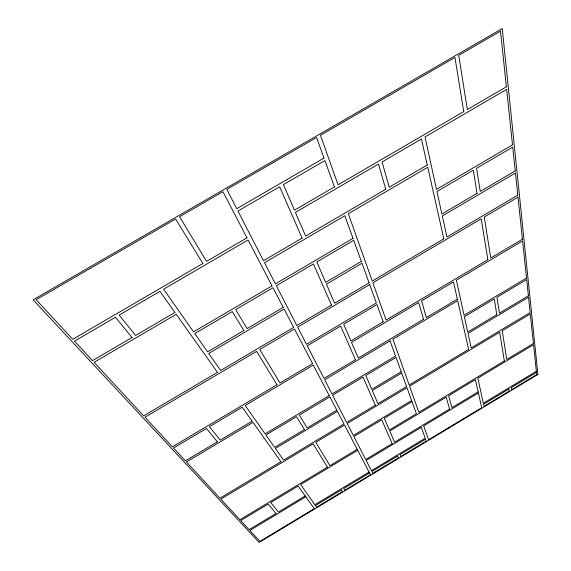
<?xml version="1.0" encoding="UTF-8"?>
<svg xmlns="http://www.w3.org/2000/svg" width="571" height="571" viewBox="0 0 571 571"><rect width="100%" height="100%" fill="white"/><g stroke="black" fill="none" stroke-linecap="round" stroke-linejoin="round"><path stroke-width="0.86" d="M275.993 513.486L249.113 529.652L240.698 520.574L268.249 504.029L275.993 513.486M305.2 495.921L278.427 512.023L270.747 502.523L298.19 486.042L305.2 495.921M392.17 443.61L365.704 459.527L353.87 436.508L381.742 419.799L392.17 443.61M449.598 409.064L394.575 442.161L389.772 431.048L446.151 397.188L449.598 409.064M478.148 391.892L451.982 407.637L448.592 395.724L475.4 379.622L478.148 391.892M305.82 496.791L249.862 530.459L259.962 541.358L314.243 508.647L305.82 496.791M421.305 427.322L366.189 460.476L371.421 470.654L425.245 438.228L421.305 427.322M478.391 392.984L423.696 425.887L428.607 439.72L481.703 407.723L478.391 392.984M369.073 472.067L314.849 504.735L300.681 484.551L357.724 450.291L369.073 472.067M536.355 371.293L483.323 403.24L477.827 378.166L533.557 344.698L536.355 371.293M341.358 489.947L315.428 505.571L316.591 507.226L342.407 491.667L341.358 489.947M369.544 472.966L343.713 488.533L344.756 490.261L370.472 474.758L369.544 472.966M397.623 456.051L371.885 471.553L372.806 473.352L398.437 457.906L397.623 456.051M425.595 439.192L399.957 454.644L400.756 456.5L426.294 441.119L425.595 439.192M508.904 389.001L483.551 404.282L484.001 406.338L509.253 391.121L508.904 389.001M536.469 372.392L511.209 387.616L511.545 389.736L536.704 374.576L536.469 372.392M537.896 374.433L259.127 542.45L33.104 299.825L502.244 28.55L537.896 374.433M411.62 400.514L353.328 435.452L347.189 423.511L406.995 387.723L411.62 400.514M412.026 401.641L384.269 418.286L389.329 430.006L416.402 413.747L412.026 401.641M327.426 467.178L239.913 519.724L220.827 499.118L313.172 443.867L327.426 467.178M357.203 449.298L329.917 465.679L315.792 442.297L344.577 425.074L357.203 449.298M504.343 360.951L418.857 412.276L409.585 386.174L499.675 332.272L504.343 360.951M533.428 343.485L506.77 359.487L502.23 330.745L530.309 313.936L533.428 343.485M304.414 429.549L274.587 447.357L265.9 434.981L296.563 416.709L304.414 429.549M336.819 410.199L307.119 427.929L299.34 415.053L329.867 396.859L336.819 410.199M401.22 371.742L371.771 389.329L365.79 375.454L396.046 357.417L401.22 371.742M496.806 314.671L467.728 332.036L464.373 316.705L494.243 298.904L496.806 314.671M528.403 295.807L499.447 313.101L496.948 297.291L526.69 279.569L528.403 295.807M337.432 411.377L275.35 448.449L283.544 460.126L343.999 423.96L337.432 411.377M401.677 373.006L372.299 390.55L377.952 403.647L406.566 386.531L401.677 373.006M528.553 297.241L468.027 333.385L471.196 347.867L530.166 312.58L528.553 297.241M280.911 461.711L219.949 498.176L186.417 461.975L252.989 422.39L280.911 461.711M375.347 405.21L346.611 422.397L332.636 395.211L363.028 377.096L375.347 405.21M468.62 349.402L409.164 384.975L392.898 339.203L457.692 300.674L468.62 349.402M217.365 441.826L185.368 460.847L173.484 448.014L206.438 428.464L217.365 441.826M252.118 421.162L220.263 440.098L209.421 426.694L242.225 407.237L252.118 421.162M355.426 359.744L324.007 378.423L307.248 345.826L340.666 326.055L355.426 359.744M423.532 319.26L358.281 358.053L351.522 342.4L418.686 302.566L423.532 319.26M457.35 299.154L426.351 317.583L421.591 300.838L453.488 281.917L457.35 299.154M390.072 340.88L324.692 379.758L331.994 393.954L395.56 356.083L390.072 340.88M329.217 395.61L265.087 433.817L245.202 405.474L313.301 365.076L329.217 395.61M526.526 278.048L464.059 315.271L456.379 280.204L522.615 240.912L526.526 278.048M277.014 384.747L172.363 446.808L144.97 417.237L256.6 351.372L277.014 384.747M312.565 363.663L279.983 382.991L259.762 349.502L294.5 329.003L312.565 363.663M383.17 321.787L350.894 340.937L343.699 324.264L376.953 304.586L383.17 321.787M487.862 259.705L386.096 320.053L372.856 282.766L481.21 218.836L487.862 259.705M522.436 239.199L490.746 257.992L484.279 217.016L517.997 197.123L522.436 239.199M217.451 372.356L143.699 415.866L94.094 362.321L176.225 314.307L217.451 372.356M293.658 327.397L220.642 370.472L208.7 353.456L284.115 309.082L293.658 327.397M331.48 305.085L296.82 325.534L276.357 285.736L313.465 263.966L331.48 305.085M369.109 282.888L334.62 303.23L326.412 284.194L362.014 263.245L369.109 282.888M443.817 238.814L372.242 281.039L348.317 213.704L427.772 167.26L443.817 238.814M517.797 195.168L446.915 236.986L442.318 215.995L515.456 172.97L517.797 195.168M369.737 284.608L297.648 327.147L306.477 344.32L376.368 302.973L369.737 284.608M243.846 330.516L207.573 351.85L194.761 333.592L232.269 311.595L243.846 330.516M283.216 307.362L247.136 328.582L235.673 309.596L272.974 287.72L283.216 307.362M361.35 261.397L325.634 282.402L316.826 261.996L353.742 240.348L361.35 261.397M477.056 193.333L441.89 214.025L436.965 191.535L473.295 170.222L477.056 193.333M515.235 170.879L480.247 191.463L476.585 168.288L512.729 147.097L515.235 170.879M272.01 285.871L193.555 331.872L163.613 289.197L248.1 239.991L272.01 285.871M353.021 238.364L275.4 283.88L264.516 262.696L344.848 215.738L353.021 238.364M512.494 144.856L436.501 189.415L425.01 136.947L506.648 89.397L512.494 144.856M132.037 337.518L92.516 360.615L74.458 341.13L115.449 317.255L132.037 337.518M174.912 312.458L135.613 335.427L119.168 315.085L159.923 291.353L174.912 312.458M302.138 238.114L263.488 260.697L237.95 211.02L279.662 186.817L302.138 238.114M385.782 189.229L305.642 236.066L295.435 212.419L378.473 164.048L385.782 189.229M427.265 164.99L389.251 187.202L382.063 161.957L421.441 139.024L427.265 164.99M202.869 263.524L72.753 339.288L36.101 299.718L175.647 219.014L202.869 263.524M246.979 237.843L206.552 261.375L179.594 216.73L222.911 191.678L246.979 237.843M334.435 186.917L294.472 210.185L283.444 184.626L324.906 160.565L334.435 186.917M463.752 111.616L338.053 184.811L320.452 135.263L454.944 57.485L463.752 111.616M506.377 86.799L467.314 109.546L458.749 55.287L500.51 31.134L506.377 86.799M324.007 158.074L236.744 208.679L226.837 189.408L316.577 137.511L324.007 158.074"/></g></svg>
